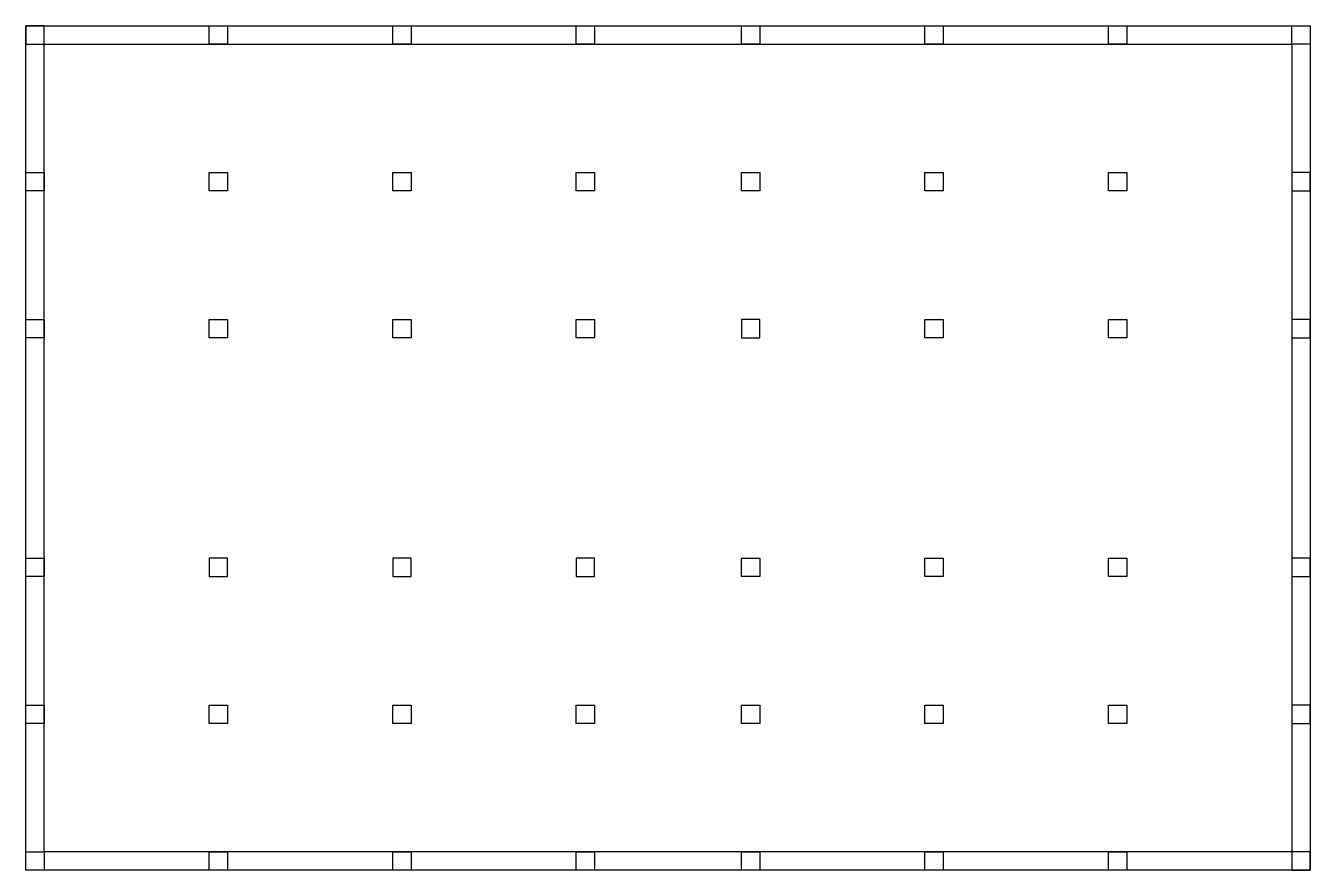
# Model space of a CAD drawing. Header units: centimetres. Extents: x -14293 to 15486, y -4634 to 4020.
# Drawn here: x 3087 to 6587, y 1720 to 4020 of the extents above; entities that cross this region are included whole.
import ezdxf

# ---------------------------------------------------------------- set-up
doc = ezdxf.new("R2010")
doc.units = ezdxf.units.CM
doc.layers.add('column', color=10, linetype='Continuous')

msp = doc.modelspace()

# ---------------------------------------------------------------- linework, layer by layer
for p, q in [((3086.77683, 4020.01725), (6586.77683, 4020.01725)), ((3086.77683, 1720.01725), (3086.77683, 4020.01725)), ((6586.77683, 4020.01725), (6586.77683, 1720.01725)), ((3136.77683, 3970.01725), (6536.77683, 3970.01725)), ((3136.77683, 1770.01725), (3136.77683, 3970.01725)), ((6536.77683, 3970.01725), (6536.77683, 1770.01725)), ((6536.77683, 1770.01725), (3136.77683, 1770.01725)), ((6586.77683, 1720.01725), (3086.77683, 1720.01725))]:
    msp.add_line(p, q)
at = {"layer": 'column'}
for points in [[(3086.77683, 3970.01725), (3136.77683, 3970.01725), (3136.77683, 4020.01725), (3086.77683, 4020.01725)], [(3586.77683, 4020.01725), (3636.77683, 4020.01725), (3636.77683, 3970.01725), (3586.77683, 3970.01725)], [(4086.77683, 4020.01725), (4136.77683, 4020.01725), (4136.77683, 3970.01725), (4086.77683, 3970.01725)], [(4586.77683, 4020.01725), (4636.77683, 4020.01725), (4636.77683, 3970.01725), (4586.77683, 3970.01725)], [(5036.77683, 4020.01725), (5086.77683, 4020.01725), (5086.77683, 3970.01725), (5036.77683, 3970.01725)], [(5536.77683, 4020.01725), (5586.77683, 4020.01725), (5586.77683, 3970.01725), (5536.77683, 3970.01725)], [(6036.77683, 4020.01725), (6086.77683, 4020.01725), (6086.77683, 3970.01725), (6036.77683, 3970.01725)], [(6536.77683, 4020.01725), (6586.77683, 4020.01725), (6586.77683, 3970.01725), (6536.77683, 3970.01725)], [(3086.77683, 3620.01725), (3136.77683, 3620.01725), (3136.77683, 3570.01725), (3086.77683, 3570.01725)], [(3586.77683, 3620.01725), (3636.77683, 3620.01725), (3636.77683, 3570.01725), (3586.77683, 3570.01725)], [(4086.77683, 3620.01725), (4136.77683, 3620.01725), (4136.77683, 3570.01725), (4086.77683, 3570.01725)], [(4586.77683, 3620.01725), (4636.77683, 3620.01725), (4636.77683, 3570.01725), (4586.77683, 3570.01725)], [(5036.77683, 3620.01725), (5086.77683, 3620.01725), (5086.77683, 3570.01725), (5036.77683, 3570.01725)], [(5536.77683, 3620.01725), (5586.77683, 3620.01725), (5586.77683, 3570.01725), (5536.77683, 3570.01725)], [(6036.77683, 3620.01725), (6086.77683, 3620.01725), (6086.77683, 3570.01725), (6036.77683, 3570.01725)], [(6586.77683, 3620.01725), (6536.77683, 3620.01725), (6536.77683, 3570.01725), (6586.77683, 3570.01725)], [(3086.77683, 3220.01725), (3136.77683, 3220.01725), (3136.77683, 3170.01725), (3086.77683, 3170.01725)], [(3586.77683, 3220.01725), (3636.77683, 3220.01725), (3636.77683, 3170.01725), (3586.77683, 3170.01725)], [(4086.77683, 3220.01725), (4136.77683, 3220.01725), (4136.77683, 3170.01725), (4086.77683, 3170.01725)], [(4586.77683, 3220.01725), (4636.77683, 3220.01725), (4636.77683, 3170.01725), (4586.77683, 3170.01725)], [(5086.77683, 3220.01725), (5036.77683, 3220.01725), (5036.77683, 3170.01725), (5086.77683, 3170.01725)], [(5536.77683, 3220.01725), (5586.77683, 3220.01725), (5586.77683, 3170.01725), (5536.77683, 3170.01725)], [(6036.77683, 3220.01725), (6086.77683, 3220.01725), (6086.77683, 3170.01725), (6036.77683, 3170.01725)], [(6586.77683, 3220.01725), (6536.77683, 3220.01725), (6536.77683, 3170.01725), (6586.77683, 3170.01725)], [(3086.77683, 2570.01725), (3136.77683, 2570.01725), (3136.77683, 2520.01725), (3086.77683, 2520.01725)], [(3586.77683, 2520.01725), (3636.77683, 2520.01725), (3636.77683, 2570.01725), (3586.77683, 2570.01725)], [(4086.77683, 2520.01725), (4136.77683, 2520.01725), (4136.77683, 2570.01725), (4086.77683, 2570.01725)], [(4586.77683, 2520.01725), (4636.77683, 2520.01725), (4636.77683, 2570.01725), (4586.77683, 2570.01725)], [(5036.77683, 2570.01725), (5086.77683, 2570.01725), (5086.77683, 2520.01725), (5036.77683, 2520.01725)], [(5536.77683, 2570.01725), (5586.77683, 2570.01725), (5586.77683, 2520.01725), (5536.77683, 2520.01725)], [(6036.77683, 2570.01725), (6086.77683, 2570.01725), (6086.77683, 2520.01725), (6036.77683, 2520.01725)], [(6586.77683, 2570.01725), (6536.77683, 2570.01725), (6536.77683, 2520.01725), (6586.77683, 2520.01725)], [(3086.77683, 2170.01725), (3136.77683, 2170.01725), (3136.77683, 2120.01725), (3086.77683, 2120.01725)], [(3586.77683, 2170.01725), (3636.77683, 2170.01725), (3636.77683, 2120.01725), (3586.77683, 2120.01725)], [(4086.77683, 2170.01725), (4136.77683, 2170.01725), (4136.77683, 2120.01725), (4086.77683, 2120.01725)], [(4586.77683, 2170.01725), (4636.77683, 2170.01725), (4636.77683, 2120.01725), (4586.77683, 2120.01725)], [(5036.77683, 2170.01725), (5086.77683, 2170.01725), (5086.77683, 2120.01725), (5036.77683, 2120.01725)], [(5536.77683, 2170.01725), (5586.77683, 2170.01725), (5586.77683, 2120.01725), (5536.77683, 2120.01725)], [(6036.77683, 2170.01725), (6086.77683, 2170.01725), (6086.77683, 2120.01725), (6036.77683, 2120.01725)], [(6586.77683, 2170.01725), (6536.77683, 2170.01725), (6536.77683, 2120.01725), (6586.77683, 2120.01725)], [(3086.77683, 1770.01725), (3136.77683, 1770.01725), (3136.77683, 1720.01725), (3086.77683, 1720.01725)], [(3586.77683, 1770.01725), (3636.77683, 1770.01725), (3636.77683, 1720.01725), (3586.77683, 1720.01725)], [(4086.77683, 1770.01725), (4136.77683, 1770.01725), (4136.77683, 1720.01725), (4086.77683, 1720.01725)], [(4586.77683, 1770.01725), (4636.77683, 1770.01725), (4636.77683, 1720.01725), (4586.77683, 1720.01725)], [(5036.77683, 1770.01725), (5086.77683, 1770.01725), (5086.77683, 1720.01725), (5036.77683, 1720.01725)], [(5536.77683, 1770.01725), (5586.77683, 1770.01725), (5586.77683, 1720.01725), (5536.77683, 1720.01725)], [(6036.77683, 1770.01725), (6086.77683, 1770.01725), (6086.77683, 1720.01725), (6036.77683, 1720.01725)], [(6586.77683, 1770.01725), (6536.77683, 1770.01725), (6536.77683, 1720.01725), (6586.77683, 1720.01725)]]:
    msp.add_lwpolyline(points, close=True, dxfattribs=at)

doc.saveas('drawing.dxf')
